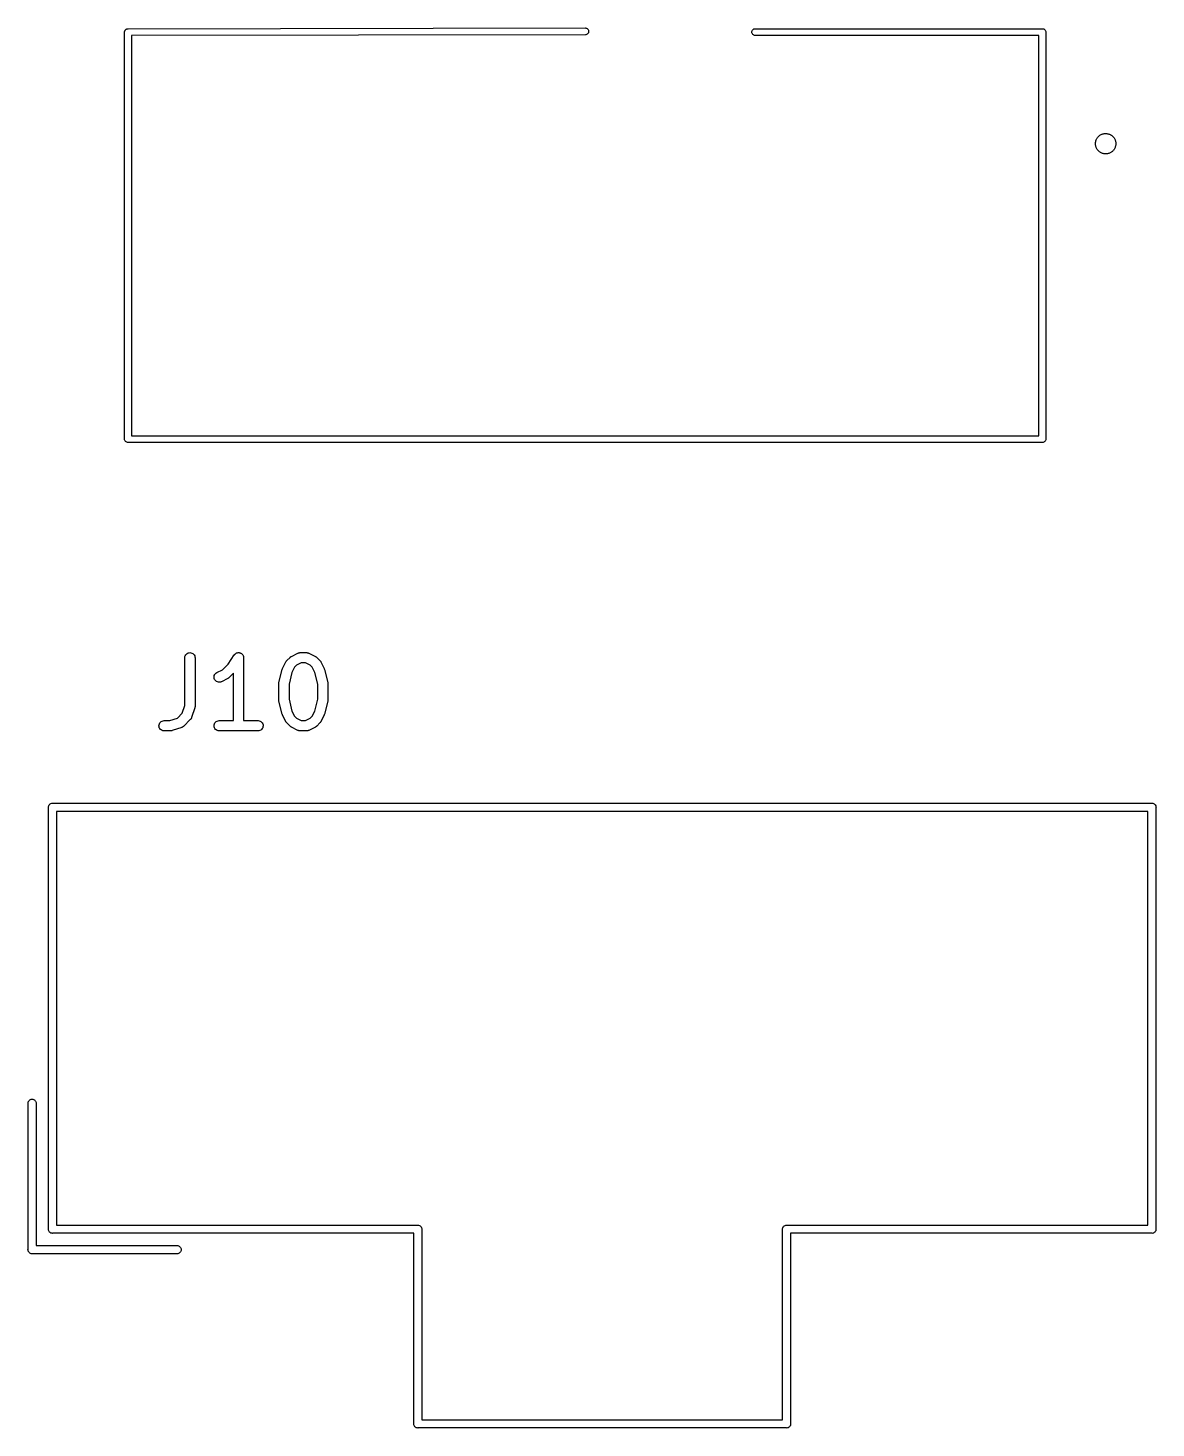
# Model space of a CAD drawing. Extents: x 52.4 to 149.4, y -66.8 to -27.6.
# Drawn here: x 74.81 to 91.39, y -66.77 to -46.2 of the extents above; entities that cross this region are included whole.
import ezdxf

# ---------------------------------------------------------------- set-up
doc = ezdxf.new("R2010")
doc.units = 0
doc.layers.add('BLACK', color=7, linetype='CONTINUOUS')

msp = doc.modelspace()

# ---------------------------------------------------------------- linework, layer by layer
at = {"layer": 'BLACK', "linetype": 'CONTINUOUS'}
for p, q in [((76.2298, -46.2601), (76.23, -46.2576)), ((76.23, -46.2625), (76.2298, -46.2601)), ((76.23, -46.2576), (76.2303, -46.2547)), ((76.23, -46.2576), (76.23, -46.2576)), ((76.23, -52.2375), (76.23, -46.2625)), ((76.2303, -46.2547), (76.2307, -46.2503)), ((76.2307, -46.2502), (76.2322, -46.2452)), ((76.2307, -46.2503), (76.2307, -46.2502)), ((76.2307, -46.2502), (76.2307, -46.2502)), ((76.2322, -46.2452), (76.2336, -46.2408)), ((76.2336, -46.2408), (76.236, -46.2362)), ((76.2336, -46.2408), (76.2336, -46.2408)), ((76.2336, -46.2408), (76.2336, -46.2408)), ((76.236, -46.2362), (76.2382, -46.2322)), ((76.2382, -46.2321), (76.2415, -46.2281)), ((76.2382, -46.2322), (76.2382, -46.2321)), ((76.2382, -46.2321), (76.2382, -46.2321)), ((76.2415, -46.2281), (76.2444, -46.2245)), ((76.2444, -46.2245), (76.2444, -46.2245)), ((76.2444, -46.2245), (76.2445, -46.2245)), ((76.2445, -46.2245), (76.2485, -46.2212)), ((76.2485, -46.2212), (76.252, -46.2183)), ((76.252, -46.2183), (76.2521, -46.2183)), ((76.2521, -46.2182), (76.2566, -46.2158)), ((76.2521, -46.2183), (76.2521, -46.2182)), ((76.2566, -46.2158), (76.2607, -46.2136)), ((76.2607, -46.2136), (76.2607, -46.2136)), ((76.2607, -46.2136), (76.2608, -46.2136)), ((76.2608, -46.2136), (76.2657, -46.2121)), ((76.2657, -46.2121), (76.2701, -46.2107)), ((76.2701, -46.2107), (76.2702, -46.2107)), ((76.2702, -46.2107), (76.2753, -46.2102)), ((76.2702, -46.2107), (76.2702, -46.2107)), ((76.2753, -46.2102), (76.2775, -46.21)), ((76.2775, -46.21), (76.28, -46.2098)), ((76.2775, -46.21), (76.2775, -46.21)), ((76.28, -46.2098), (76.2824, -46.21)), ((76.2824, -46.21), (83.0024, -46.2)), ((83.0024, -46.2), (83.0097, -46.2007)), ((83.0097, -46.2007), (83.0192, -46.2036)), ((83.0192, -46.2036), (83.0278, -46.2082)), ((83.0278, -46.2082), (83.0355, -46.2144)), ((83.0355, -46.2144), (83.0417, -46.222)), ((83.0418, -46.2778), (83.0356, -46.2855)), ((83.0417, -46.222), (83.0464, -46.2307)), ((83.0464, -46.2692), (83.0418, -46.2778)), ((83.0464, -46.2307), (83.0493, -46.2401)), ((83.0493, -46.2597), (83.0464, -46.2692)), ((83.0493, -46.2401), (83.0502, -46.2499)), ((83.0502, -46.2499), (83.0493, -46.2597)), ((85.4498, -46.26), (85.4507, -46.2502)), ((85.4507, -46.2698), (85.4498, -46.26)), ((85.4507, -46.2502), (85.4536, -46.2408)), ((85.4536, -46.2792), (85.4507, -46.2698)), ((85.4536, -46.2408), (85.4582, -46.2321)), ((85.4582, -46.2879), (85.4536, -46.2792)), ((85.4582, -46.2321), (85.4645, -46.2245)), ((85.4645, -46.2245), (85.4721, -46.2182)), ((85.4721, -46.2182), (85.4808, -46.2136)), ((85.4808, -46.2136), (85.4902, -46.2107)), ((85.4902, -46.2107), (85.4976, -46.21)), ((85.4976, -46.21), (89.7176, -46.21)), ((89.7176, -46.21), (89.72, -46.2098)), ((89.72, -46.2098), (89.7224, -46.21)), ((89.7224, -46.21), (89.7298, -46.2107)), ((89.7298, -46.2107), (89.7392, -46.2136)), ((89.7392, -46.2136), (89.7479, -46.2182)), ((89.7479, -46.2182), (89.7555, -46.2245)), ((89.7555, -46.2245), (89.7618, -46.2321)), ((89.7618, -46.2321), (89.7664, -46.2408)), ((89.7664, -46.2408), (89.7693, -46.2502)), ((89.7693, -46.2502), (89.7702, -46.26)), ((89.7702, -46.26), (89.77, -46.2624)), ((89.77, -46.2624), (89.77, -52.2376)), ((83.0025, -46.3), (76.33, -46.3099)), ((76.33, -46.3099), (76.33, -52.19)), ((83.0099, -46.2993), (83.0025, -46.3)), ((83.0193, -46.2964), (83.0099, -46.2993)), ((83.028, -46.2917), (83.0193, -46.2964)), ((83.0356, -46.2855), (83.028, -46.2917)), ((85.4645, -46.2955), (85.4582, -46.2879)), ((85.4721, -46.3018), (85.4645, -46.2955)), ((85.4808, -46.3064), (85.4721, -46.3018)), ((85.4902, -46.3093), (85.4808, -46.3064)), ((85.4976, -46.31), (85.4902, -46.3093)), ((89.67, -46.31), (85.4976, -46.31)), ((89.67, -52.19), (89.67, -46.31)), ((90.4995, -47.9), (90.5005, -47.8903)), ((90.5005, -47.9097), (90.4995, -47.9)), ((90.5005, -47.8902), (90.5014, -47.8805)), ((90.5005, -47.8903), (90.5005, -47.8902)), ((90.5005, -47.9098), (90.5005, -47.9097)), ((90.5005, -47.9105), (90.5005, -47.9098)), ((90.5005, -47.9098), (90.5005, -47.9098)), ((90.5005, -47.9098), (90.5005, -47.9098)), ((90.5006, -47.9118), (90.5005, -47.9105)), ((90.5011, -47.9159), (90.5006, -47.9118)), ((90.5014, -47.9196), (90.5011, -47.9159)), ((90.5014, -47.8805), (90.5016, -47.8791)), ((90.5014, -47.8805), (90.5014, -47.8805)), ((90.5014, -47.8805), (90.5014, -47.8805)), ((90.5015, -47.9199), (90.5014, -47.9196)), ((90.5017, -47.9215), (90.5015, -47.9199)), ((90.5016, -47.8791), (90.5035, -47.8703)), ((90.5036, -47.9304), (90.5017, -47.9215)), ((90.5035, -47.8703), (90.5052, -47.8614)), ((90.5052, -47.8614), (90.508, -47.8521)), ((90.508, -47.852), (90.5085, -47.8507)), ((90.508, -47.8521), (90.508, -47.852)), ((90.508, -47.852), (90.508, -47.852)), ((90.5085, -47.8507), (90.512, -47.8424)), ((90.512, -47.8424), (90.5155, -47.834)), ((90.5155, -47.834), (90.5201, -47.8254)), ((90.5201, -47.8254), (90.5207, -47.8242)), ((90.5207, -47.8242), (90.5258, -47.8167)), ((90.5258, -47.8167), (90.5309, -47.8091)), ((90.5309, -47.8091), (90.537, -47.8016)), ((90.537, -47.8016), (90.5379, -47.8005)), ((90.537, -47.8016), (90.537, -47.8016)), ((90.537, -47.8016), (90.537, -47.8016)), ((90.5379, -47.8005), (90.5444, -47.7942)), ((90.5444, -47.7942), (90.5508, -47.7877)), ((90.5508, -47.7877), (90.5583, -47.7815)), ((90.5583, -47.7815), (90.5594, -47.7806)), ((90.5583, -47.7815), (90.5583, -47.7815)), ((90.5583, -47.7815), (90.5583, -47.7815)), ((90.5594, -47.7806), (90.567, -47.7757)), ((90.567, -47.7757), (90.5745, -47.7706)), ((90.5745, -47.7706), (90.5831, -47.7659)), ((90.5831, -47.7659), (90.5843, -47.7653)), ((90.5831, -47.7659), (90.5831, -47.7659)), ((90.5831, -47.7659), (90.5831, -47.7659)), ((90.5843, -47.7653), (90.5927, -47.7619)), ((90.5927, -47.7619), (90.6011, -47.7584)), ((90.6011, -47.7584), (90.6104, -47.7555)), ((90.6104, -47.7555), (90.6117, -47.7551)), ((90.6117, -47.7551), (90.6206, -47.7534)), ((90.6206, -47.7534), (90.6295, -47.7516)), ((90.6295, -47.7516), (90.6392, -47.7505)), ((90.6392, -47.7505), (90.6406, -47.7504)), ((90.6392, -47.7505), (90.6392, -47.7505)), ((90.6392, -47.7505), (90.6392, -47.7505)), ((90.6392, -47.7505), (90.6392, -47.7505)), ((90.6406, -47.7504), (90.6496, -47.7505)), ((90.6496, -47.7505), (90.6587, -47.7504)), ((90.6587, -47.7504), (90.6684, -47.7513)), ((90.6684, -47.7513), (90.6684, -47.7513)), ((90.6684, -47.7513), (90.6684, -47.7513)), ((90.6684, -47.7513), (90.6684, -47.7513)), ((90.6684, -47.7513), (90.6698, -47.7514)), ((90.6698, -47.7514), (90.6786, -47.7532)), ((90.6786, -47.7532), (90.6876, -47.755)), ((90.6876, -47.755), (90.697, -47.7577)), ((90.697, -47.7577), (90.697, -47.7577)), ((90.697, -47.7577), (90.6983, -47.7581)), ((90.6983, -47.7581), (90.7066, -47.7616)), ((90.7066, -47.7616), (90.7151, -47.765)), ((90.7151, -47.765), (90.7237, -47.7695)), ((90.7237, -47.7695), (90.7237, -47.7695)), ((90.7237, -47.7695), (90.7237, -47.7695)), ((90.7237, -47.7695), (90.7249, -47.7702)), ((90.7249, -47.7702), (90.7324, -47.7752)), ((90.7324, -47.7752), (90.74, -47.7802)), ((90.74, -47.7802), (90.7476, -47.7863)), ((90.7476, -47.7863), (90.7487, -47.7872)), ((90.7487, -47.7872), (90.7551, -47.7937)), ((90.7551, -47.7937), (90.7616, -47.8)), ((90.7616, -47.8), (90.7679, -47.8075)), ((90.7679, -47.8075), (90.7679, -47.8075)), ((90.7679, -47.8075), (90.7679, -47.8075)), ((90.7679, -47.8075), (90.7688, -47.8085)), ((90.7688, -47.8085), (90.7738, -47.8161)), ((90.7738, -47.8161), (90.7789, -47.8236)), ((90.7789, -47.8236), (90.7836, -47.8321)), ((90.7836, -47.8321), (90.7843, -47.8334)), ((90.7843, -47.8334), (90.7877, -47.8417)), ((90.7877, -47.8417), (90.7913, -47.8501)), ((90.7913, -47.8501), (90.7942, -47.8594)), ((90.7942, -47.8594), (90.7946, -47.8607)), ((90.7946, -47.8607), (90.7964, -47.8695)), ((90.7964, -47.8695), (90.7983, -47.8785)), ((90.7984, -47.9209), (90.7965, -47.9297)), ((90.7983, -47.8785), (90.7985, -47.8801)), ((90.7986, -47.9195), (90.7984, -47.9209)), ((90.7985, -47.8801), (90.7986, -47.8804)), ((90.7986, -47.8804), (90.7989, -47.8841)), ((90.7995, -47.9098), (90.7986, -47.9195)), ((90.7986, -47.9195), (90.7986, -47.9195)), ((90.7986, -47.9195), (90.7986, -47.9195)), ((90.7989, -47.8841), (90.7994, -47.8882)), ((90.7994, -47.8882), (90.7995, -47.8895)), ((90.7995, -47.8895), (90.7995, -47.8902)), ((90.7995, -47.8902), (90.7995, -47.8902)), ((90.7995, -47.8902), (90.7995, -47.8902)), ((90.7995, -47.8902), (90.7995, -47.8903)), ((90.7995, -47.8903), (90.8005, -47.9)), ((90.8005, -47.9), (90.7995, -47.9097)), ((90.7995, -47.9097), (90.7995, -47.9098)), ((90.5054, -47.9393), (90.5036, -47.9304)), ((90.5058, -47.9406), (90.5054, -47.9393)), ((90.5087, -47.9499), (90.5058, -47.9406)), ((90.5058, -47.9406), (90.5058, -47.9406)), ((90.5058, -47.9406), (90.5058, -47.9406)), ((90.5123, -47.9582), (90.5087, -47.9499)), ((90.5157, -47.9666), (90.5123, -47.9582)), ((90.5164, -47.9679), (90.5157, -47.9666)), ((90.5211, -47.9764), (90.5164, -47.9679)), ((90.5164, -47.9679), (90.5164, -47.9679)), ((90.5164, -47.9679), (90.5164, -47.9679)), ((90.5262, -47.9839), (90.5211, -47.9764)), ((90.5312, -47.9915), (90.5262, -47.9839)), ((90.5321, -47.9925), (90.5312, -47.9915)), ((90.5384, -48), (90.5321, -47.9925)), ((90.5321, -47.9925), (90.5321, -47.9925)), ((90.5321, -47.9925), (90.5321, -47.9925)), ((90.5449, -48.0063), (90.5384, -48)), ((90.5513, -48.0128), (90.5449, -48.0063)), ((90.5524, -48.0137), (90.5513, -48.0128)), ((90.56, -48.0198), (90.5524, -48.0137)), ((90.5676, -48.0248), (90.56, -48.0198)), ((90.5751, -48.0298), (90.5676, -48.0248)), ((90.5763, -48.0305), (90.5751, -48.0298)), ((90.5849, -48.035), (90.5763, -48.0305)), ((90.5763, -48.0305), (90.5763, -48.0305)), ((90.5763, -48.0305), (90.5763, -48.0305)), ((90.5933, -48.0384), (90.5849, -48.035)), ((90.6017, -48.0419), (90.5933, -48.0384)), ((90.603, -48.0423), (90.6017, -48.0419)), ((90.6124, -48.045), (90.603, -48.0423)), ((90.603, -48.0423), (90.603, -48.0423)), ((90.603, -48.0423), (90.603, -48.0423)), ((90.6214, -48.0468), (90.6124, -48.045)), ((90.6302, -48.0486), (90.6214, -48.0468)), ((90.6316, -48.0487), (90.6302, -48.0486)), ((90.6413, -48.0496), (90.6316, -48.0487)), ((90.6316, -48.0487), (90.6316, -48.0487)), ((90.6316, -48.0487), (90.6316, -48.0487)), ((90.6316, -48.0487), (90.6316, -48.0487)), ((90.6504, -48.0495), (90.6413, -48.0496)), ((90.6594, -48.0496), (90.6504, -48.0495)), ((90.6608, -48.0495), (90.6594, -48.0496)), ((90.6705, -48.0484), (90.6608, -48.0495)), ((90.6608, -48.0495), (90.6608, -48.0495)), ((90.6608, -48.0495), (90.6608, -48.0495)), ((90.6608, -48.0495), (90.6608, -48.0495)), ((90.6794, -48.0466), (90.6705, -48.0484)), ((90.6883, -48.0449), (90.6794, -48.0466)), ((90.6896, -48.0445), (90.6883, -48.0449)), ((90.699, -48.0416), (90.6896, -48.0445)), ((90.6896, -48.0445), (90.6896, -48.0445)), ((90.6896, -48.0445), (90.6896, -48.0445)), ((90.7073, -48.0381), (90.699, -48.0416)), ((90.7157, -48.0347), (90.7073, -48.0381)), ((90.7169, -48.0341), (90.7157, -48.0347)), ((90.717, -48.0341), (90.7169, -48.0341)), ((90.7169, -48.0341), (90.7169, -48.0341)), ((90.7255, -48.0294), (90.717, -48.0341)), ((90.733, -48.0243), (90.7255, -48.0294)), ((90.7406, -48.0194), (90.733, -48.0243)), ((90.7417, -48.0185), (90.7406, -48.0194)), ((90.7492, -48.0123), (90.7417, -48.0185)), ((90.7556, -48.0058), (90.7492, -48.0123)), ((90.7621, -47.9995), (90.7556, -48.0058)), ((90.763, -47.9984), (90.7621, -47.9995)), ((90.7691, -47.9909), (90.763, -47.9984)), ((90.7742, -47.9833), (90.7691, -47.9909)), ((90.7793, -47.9758), (90.7742, -47.9833)), ((90.7799, -47.9746), (90.7793, -47.9758)), ((90.7845, -47.966), (90.7799, -47.9746)), ((90.7799, -47.9746), (90.7799, -47.9746)), ((90.7799, -47.9746), (90.7799, -47.9746)), ((90.788, -47.9576), (90.7845, -47.966)), ((90.7915, -47.9493), (90.788, -47.9576)), ((90.792, -47.948), (90.7915, -47.9493)), ((90.7948, -47.9386), (90.792, -47.948)), ((90.7965, -47.9297), (90.7948, -47.9386)), ((76.2298, -52.24), (76.23, -52.2375)), ((76.2307, -52.2498), (76.2298, -52.24)), ((76.33, -52.19), (89.67, -52.19)), ((89.7702, -52.24), (89.7693, -52.2498)), ((89.77, -52.2376), (89.7702, -52.24)), ((76.2336, -52.2592), (76.2307, -52.2498)), ((76.2382, -52.2679), (76.2336, -52.2592)), ((76.2445, -52.2755), (76.2382, -52.2679)), ((76.2521, -52.2818), (76.2445, -52.2755)), ((76.2608, -52.2864), (76.2521, -52.2818)), ((76.2702, -52.2893), (76.2608, -52.2864)), ((76.2776, -52.29), (76.2702, -52.2893)), ((76.28, -52.2902), (76.2776, -52.29)), ((76.2824, -52.29), (76.28, -52.2902)), ((89.7176, -52.29), (76.2824, -52.29)), ((89.72, -52.2902), (89.7176, -52.29)), ((89.7224, -52.29), (89.72, -52.2902)), ((89.7298, -52.2893), (89.7224, -52.29)), ((89.7392, -52.2864), (89.7298, -52.2893)), ((89.7479, -52.2818), (89.7392, -52.2864)), ((89.7555, -52.2755), (89.7479, -52.2818)), ((89.7618, -52.2679), (89.7555, -52.2755)), ((89.7664, -52.2592), (89.7618, -52.2679)), ((89.7693, -52.2498), (89.7664, -52.2592)), ((77.1155, -55.4513), (77.1171, -55.4368)), ((77.1155, -55.4524), (77.1155, -55.4513)), ((77.1155, -56.1545), (77.1155, -55.4524)), ((77.1171, -55.4368), (77.1215, -55.4228)), ((77.1215, -55.4228), (77.1286, -55.41)), ((77.1286, -55.41), (77.138, -55.3988)), ((77.138, -55.3988), (77.1494, -55.3896)), ((77.1494, -55.3896), (77.1624, -55.3828)), ((77.1624, -55.3828), (77.1764, -55.3787)), ((77.1764, -55.3787), (77.191, -55.3774)), ((77.191, -55.3774), (77.2056, -55.3789)), ((77.2056, -55.3789), (77.2195, -55.3832)), ((77.2195, -55.3832), (77.2324, -55.3902)), ((77.2324, -55.3902), (77.2437, -55.3995)), ((77.2437, -55.3995), (77.2529, -55.4109)), ((77.2529, -55.4109), (77.2598, -55.4238)), ((77.2598, -55.4238), (77.264, -55.4378)), ((77.264, -55.4378), (77.2655, -55.4524)), ((77.2655, -55.4524), (77.2655, -56.1667)), ((77.7512, -55.5475), (77.8424, -55.4108)), ((77.8424, -55.4108), (77.8429, -55.41)), ((77.8429, -55.4099), (77.8477, -55.4043)), ((77.8429, -55.41), (77.8429, -55.4099)), ((77.8429, -55.41), (77.8429, -55.41)), ((77.8429, -55.41), (77.8429, -55.41)), ((77.8477, -55.4043), (77.8523, -55.3988)), ((77.8523, -55.3988), (77.8524, -55.3987)), ((77.8523, -55.3988), (77.8523, -55.3988)), ((77.8524, -55.3987), (77.8583, -55.394)), ((77.8583, -55.394), (77.8637, -55.3896)), ((77.8637, -55.3896), (77.8637, -55.3896)), ((77.8637, -55.3896), (77.8638, -55.3896)), ((77.8638, -55.3896), (77.8706, -55.386)), ((77.8706, -55.386), (77.8767, -55.3828)), ((77.8767, -55.3828), (77.8767, -55.3828)), ((77.8767, -55.3828), (77.8768, -55.3828)), ((77.8768, -55.3828), (77.884, -55.3807)), ((77.884, -55.3807), (77.8907, -55.3787)), ((77.8907, -55.3787), (77.8908, -55.3787)), ((77.8908, -55.3787), (77.898, -55.378)), ((77.8908, -55.3787), (77.8908, -55.3787)), ((77.898, -55.378), (77.9053, -55.3774)), ((77.9053, -55.3774), (77.9054, -55.3774)), ((77.9053, -55.3774), (77.9053, -55.3774)), ((77.9054, -55.3774), (77.9129, -55.3782)), ((77.9129, -55.3782), (77.9198, -55.3789)), ((77.9198, -55.3789), (77.9199, -55.3789)), ((77.9199, -55.3789), (77.92, -55.3789)), ((77.92, -55.3789), (77.9273, -55.3812)), ((77.9273, -55.3812), (77.9338, -55.3832)), ((77.9338, -55.3832), (77.9339, -55.3833)), ((77.9339, -55.3833), (77.9339, -55.3833)), ((77.9339, -55.3833), (77.9405, -55.3868)), ((77.9405, -55.3868), (77.9467, -55.3902)), ((77.9467, -55.3902), (77.9467, -55.3902)), ((77.9467, -55.3902), (77.9468, -55.3903)), ((77.9468, -55.3903), (77.9524, -55.3949)), ((77.9524, -55.3949), (77.958, -55.3995)), ((77.958, -55.3995), (77.958, -55.3996)), ((77.958, -55.3996), (77.9581, -55.3996)), ((77.9581, -55.3996), (77.9629, -55.4056)), ((77.9629, -55.4056), (77.9672, -55.4109)), ((77.9672, -55.4109), (77.9673, -55.4109)), ((77.9673, -55.4109), (77.9673, -55.411)), ((77.9673, -55.411), (77.9708, -55.4177)), ((77.9708, -55.4177), (77.9741, -55.4238)), ((77.9741, -55.4238), (77.9741, -55.4239)), ((77.9741, -55.4239), (77.9741, -55.4239)), ((77.9741, -55.4239), (77.9763, -55.431)), ((77.9763, -55.431), (77.9783, -55.4378)), ((77.9783, -55.4378), (77.9783, -55.4379)), ((77.9783, -55.4379), (77.9784, -55.4379)), ((77.9784, -55.4379), (77.979, -55.4449)), ((77.979, -55.4449), (77.9798, -55.4524)), ((77.9798, -55.4524), (77.9798, -56.3774)), ((78.552, -55.6093), (78.5996, -55.5141)), ((78.5996, -55.5141), (78.6001, -55.5131)), ((78.6001, -55.5131), (78.6024, -55.5096)), ((78.6024, -55.5096), (78.6043, -55.5059)), ((78.6043, -55.5059), (78.6063, -55.5035)), ((78.6063, -55.5035), (78.608, -55.5009)), ((78.608, -55.5009), (78.611, -55.4978)), ((78.611, -55.4978), (78.6136, -55.4946)), ((78.6136, -55.4946), (78.6613, -55.447)), ((78.6613, -55.447), (78.662, -55.4462)), ((78.662, -55.4462), (78.6653, -55.4436)), ((78.6653, -55.4436), (78.6684, -55.4407)), ((78.6684, -55.4407), (78.671, -55.439)), ((78.671, -55.439), (78.6734, -55.4371)), ((78.6734, -55.4371), (78.6772, -55.4352)), ((78.6772, -55.4352), (78.6807, -55.4329)), ((78.6807, -55.4329), (78.776, -55.3853)), ((78.8272, -55.5274), (78.7587, -55.5616)), ((78.776, -55.3853), (78.7769, -55.3848)), ((78.7769, -55.3848), (78.779, -55.3841)), ((78.779, -55.3841), (78.7809, -55.383)), ((78.7809, -55.383), (78.7859, -55.3816)), ((78.7859, -55.3816), (78.7907, -55.3798)), ((78.7907, -55.3798), (78.7928, -55.3794)), ((78.7928, -55.3794), (78.795, -55.3788)), ((78.795, -55.3788), (78.8001, -55.3783)), ((78.8001, -55.3783), (78.8051, -55.3775)), ((78.8051, -55.3775), (78.8073, -55.3776)), ((78.8073, -55.3776), (78.8095, -55.3774)), ((78.8095, -55.3774), (78.9048, -55.3774)), ((78.8871, -55.5274), (78.8272, -55.5274)), ((78.9556, -55.5616), (78.8871, -55.5274)), ((78.9048, -55.3774), (78.9058, -55.3774)), ((78.9058, -55.3774), (78.908, -55.3776)), ((78.908, -55.3776), (78.9102, -55.3776)), ((78.9102, -55.3776), (78.9153, -55.3784)), ((78.9153, -55.3784), (78.9204, -55.379)), ((78.9204, -55.379), (78.9225, -55.3797)), ((78.9225, -55.3797), (78.9246, -55.3801)), ((78.9246, -55.3801), (78.9294, -55.3819)), ((78.9294, -55.3819), (78.9343, -55.3834)), ((78.9343, -55.3834), (78.9362, -55.3845)), ((78.9362, -55.3845), (78.9383, -55.3853)), ((78.9383, -55.3853), (79.0335, -55.4329)), ((79.0335, -55.4329), (79.0345, -55.4334)), ((79.0345, -55.4334), (79.038, -55.4357)), ((79.038, -55.4357), (79.0417, -55.4377)), ((79.0417, -55.4377), (79.0441, -55.4397)), ((79.0441, -55.4397), (79.0468, -55.4414)), ((79.0468, -55.4414), (79.0498, -55.4443)), ((79.0498, -55.4443), (79.053, -55.447)), ((79.053, -55.447), (79.1007, -55.4946)), ((79.1007, -55.4946), (79.1014, -55.4953)), ((79.1014, -55.4953), (79.104, -55.4986)), ((79.104, -55.4986), (79.1069, -55.5017)), ((79.1069, -55.5017), (79.1086, -55.5043)), ((79.1086, -55.5043), (79.1105, -55.5068)), ((79.1105, -55.5068), (79.1125, -55.5105)), ((79.1125, -55.5105), (79.1147, -55.5141)), ((79.1147, -55.5141), (79.1623, -55.6093)), ((77.5442, -55.743), (77.5447, -55.7284)), ((77.5466, -55.7575), (77.5442, -55.743)), ((77.5447, -55.7284), (77.548, -55.7141)), ((77.548, -55.7141), (77.554, -55.7008)), ((77.554, -55.7008), (77.5625, -55.6889)), ((77.5625, -55.6889), (77.5731, -55.6788)), ((77.5731, -55.6788), (77.5855, -55.671)), ((77.5855, -55.671), (77.6699, -55.6288)), ((77.6699, -55.6288), (77.7512, -55.5475)), ((77.7666, -55.7442), (77.7633, -55.7469)), ((77.7673, -55.7435), (77.7666, -55.7442)), ((77.8298, -55.6811), (77.7673, -55.7435)), ((77.8298, -56.3774), (77.8298, -55.6811)), ((78.4987, -55.8151), (78.5463, -55.6247)), ((78.5463, -55.6247), (78.5465, -55.6237)), ((78.5465, -55.6237), (78.5467, -55.6233)), ((78.5467, -55.623), (78.5492, -55.6165)), ((78.5467, -55.6233), (78.5467, -55.623)), ((78.5492, -55.6165), (78.5517, -55.6099)), ((78.5517, -55.6099), (78.5518, -55.6096)), ((78.5518, -55.6096), (78.552, -55.6093)), ((78.6898, -55.669), (78.6464, -55.8426)), ((78.7283, -55.592), (78.6898, -55.669)), ((78.7587, -55.5616), (78.7283, -55.592)), ((78.986, -55.592), (78.9556, -55.5616)), ((79.0245, -55.669), (78.986, -55.592)), ((79.0679, -55.8426), (79.0245, -55.669)), ((79.1623, -55.6093), (79.1628, -55.6103)), ((79.1628, -55.6103), (79.1629, -55.6106)), ((79.1629, -55.6106), (79.1631, -55.6109)), ((79.1631, -55.6109), (79.1654, -55.6175)), ((79.1654, -55.6175), (79.1678, -55.624)), ((79.1678, -55.624), (79.1679, -55.6243)), ((79.1679, -55.6243), (79.168, -55.6247)), ((79.168, -55.6247), (79.2156, -55.8151)), ((77.5517, -55.7712), (77.5466, -55.7575)), ((77.5594, -55.7836), (77.5517, -55.7712)), ((77.5694, -55.7943), (77.5594, -55.7836)), ((77.5813, -55.8029), (77.5694, -55.7943)), ((77.5946, -55.809), (77.5813, -55.8029)), ((77.6088, -55.8124), (77.5946, -55.809)), ((77.6234, -55.813), (77.6088, -55.8124)), ((77.6379, -55.8107), (77.6234, -55.813)), ((77.6516, -55.8056), (77.6379, -55.8107)), ((77.6526, -55.8052), (77.6516, -55.8056)), ((77.7478, -55.7576), (77.6526, -55.8052)), ((77.7514, -55.7553), (77.7478, -55.7576)), ((77.7551, -55.7534), (77.7514, -55.7553)), ((77.7576, -55.7514), (77.7551, -55.7534)), ((77.7602, -55.7498), (77.7576, -55.7514)), ((77.7633, -55.7469), (77.7602, -55.7498)), ((78.4964, -55.8323), (78.4966, -55.831)), ((78.4964, -55.8333), (78.4964, -55.8323)), ((78.4964, -56.0714), (78.4964, -55.8333)), ((78.4965, -55.8296), (78.4974, -55.8237)), ((78.4966, -55.831), (78.4965, -55.8296)), ((78.4974, -55.8237), (78.4981, -55.8177)), ((78.4981, -55.8177), (78.4985, -55.8165)), ((78.4985, -55.8165), (78.4987, -55.8151)), ((78.6464, -55.8426), (78.6464, -56.0622)), ((79.0679, -56.0622), (79.0679, -55.8426)), ((79.2156, -55.8151), (79.2159, -55.8162)), ((79.2159, -55.8162), (79.216, -55.8175)), ((79.216, -55.8175), (79.2164, -55.8188)), ((79.2164, -55.8188), (79.217, -55.8247)), ((79.217, -55.8247), (79.2178, -55.8307)), ((79.2178, -55.8307), (79.2177, -55.832)), ((79.2177, -55.832), (79.2179, -55.8333)), ((79.2179, -55.8333), (79.2179, -56.0714)), ((77.0773, -56.269), (77.1155, -56.1545)), ((78.4966, -56.0728), (78.4964, -56.0714)), ((78.4965, -56.0741), (78.4966, -56.0728)), ((78.4973, -56.08), (78.4965, -56.0741)), ((78.4979, -56.086), (78.4973, -56.08)), ((78.4982, -56.0873), (78.4979, -56.086)), ((78.4984, -56.0886), (78.4982, -56.0873)), ((78.4987, -56.0896), (78.4984, -56.0886)), ((78.5463, -56.2801), (78.4987, -56.0896)), ((78.6464, -56.0622), (78.6898, -56.2357)), ((79.0245, -56.2357), (79.0679, -56.0622)), ((79.2156, -56.0896), (79.168, -56.2801)), ((79.2158, -56.0883), (79.2156, -56.0896)), ((79.2162, -56.087), (79.2158, -56.0883)), ((79.2169, -56.0811), (79.2162, -56.087)), ((79.2178, -56.0751), (79.2169, -56.0811)), ((79.2178, -56.0725), (79.2177, -56.0738)), ((79.2177, -56.0738), (79.2178, -56.0751)), ((79.2179, -56.0714), (79.2178, -56.0725)), ((76.8926, -56.3774), (77.0071, -56.3392)), ((77.0071, -56.3392), (77.0773, -56.269)), ((77.1959, -56.3626), (77.1007, -56.4578)), ((77.1973, -56.3609), (77.1959, -56.3626)), ((77.1989, -56.3594), (77.1973, -56.3609)), ((77.2019, -56.3552), (77.1989, -56.3594)), ((77.2052, -56.3512), (77.2019, -56.3552)), ((77.2062, -56.3493), (77.2052, -56.3512)), ((77.2075, -56.3475), (77.2062, -56.3493)), ((77.2097, -56.3429), (77.2075, -56.3475)), ((77.2121, -56.3383), (77.2097, -56.3429)), ((77.2127, -56.3362), (77.2121, -56.3383)), ((77.2137, -56.3342), (77.2127, -56.3362)), ((77.214, -56.3332), (77.2137, -56.3342)), ((77.2616, -56.1904), (77.214, -56.3332)), ((77.2626, -56.1863), (77.2616, -56.1904)), ((77.2638, -56.1823), (77.2626, -56.1863)), ((77.2642, -56.1792), (77.2638, -56.1823)), ((77.2649, -56.1761), (77.2642, -56.1792)), ((77.265, -56.1719), (77.2649, -56.1761)), ((77.2655, -56.1677), (77.265, -56.1719)), ((77.2655, -56.1667), (77.2655, -56.1677)), ((78.5464, -56.2804), (78.5463, -56.2801)), ((78.5465, -56.2808), (78.5464, -56.2804)), ((78.5488, -56.2873), (78.5465, -56.2808)), ((78.5512, -56.2939), (78.5488, -56.2873)), ((78.5514, -56.2942), (78.5512, -56.2939)), ((78.5515, -56.2945), (78.5514, -56.2942)), ((78.552, -56.2954), (78.5515, -56.2945)), ((78.5996, -56.3907), (78.552, -56.2954)), ((78.6898, -56.2357), (78.7283, -56.3127)), ((78.7283, -56.3127), (78.7587, -56.3431)), ((78.7587, -56.3431), (78.8272, -56.3774)), ((78.8871, -56.3774), (78.9556, -56.3431)), ((78.9556, -56.3431), (78.986, -56.3127)), ((78.986, -56.3127), (79.0245, -56.2357)), ((79.1623, -56.2954), (79.1147, -56.3907)), ((79.1624, -56.2951), (79.1623, -56.2954)), ((79.1626, -56.2948), (79.1624, -56.2951)), ((79.1651, -56.2883), (79.1626, -56.2948)), ((79.1676, -56.2818), (79.1651, -56.2883)), ((79.1677, -56.2811), (79.1676, -56.2814)), ((79.1676, -56.2814), (79.1676, -56.2818)), ((79.168, -56.2801), (79.1677, -56.2811)), ((76.7345, -56.4519), (76.7361, -56.4373)), ((76.7359, -56.4664), (76.7345, -56.4519)), ((76.74, -56.4805), (76.7359, -56.4664)), ((76.7361, -56.4373), (76.7404, -56.4233)), ((76.7468, -56.4934), (76.74, -56.4805)), ((76.7404, -56.4233), (76.7473, -56.4104)), ((76.7559, -56.5049), (76.7468, -56.4934)), ((76.7473, -56.4104), (76.7567, -56.3992)), ((76.7672, -56.5143), (76.7559, -56.5049)), ((76.7567, -56.3992), (76.768, -56.3899)), ((76.78, -56.5213), (76.7672, -56.5143)), ((76.768, -56.3899), (76.7809, -56.383)), ((76.7939, -56.5257), (76.78, -56.5213)), ((76.7809, -56.383), (76.795, -56.3788)), ((76.8085, -56.5274), (76.7939, -56.5257)), ((76.795, -56.3788), (76.8095, -56.3774)), ((76.8095, -56.5274), (76.8085, -56.5274)), ((76.8095, -56.3774), (76.8926, -56.3774)), ((76.9048, -56.5274), (76.8095, -56.5274)), ((76.909, -56.527), (76.9048, -56.5274)), ((76.9132, -56.5269), (76.909, -56.527)), ((76.9162, -56.5263), (76.9132, -56.5269)), ((76.9193, -56.526), (76.9162, -56.5263)), ((76.9234, -56.5247), (76.9193, -56.526)), ((76.9275, -56.5239), (76.9234, -56.5247)), ((76.9285, -56.5235), (76.9275, -56.5239)), ((77.0713, -56.4759), (76.9285, -56.5235)), ((77.0733, -56.475), (77.0713, -56.4759)), ((77.0755, -56.4744), (77.0733, -56.475)), ((77.08, -56.472), (77.0755, -56.4744)), ((77.0847, -56.47), (77.08, -56.472)), ((77.0865, -56.4687), (77.0847, -56.47)), ((77.0885, -56.4677), (77.0865, -56.4687)), ((77.0925, -56.4645), (77.0885, -56.4677)), ((77.0967, -56.4615), (77.0925, -56.4645)), ((77.0982, -56.4599), (77.0967, -56.4615)), ((77.0999, -56.4585), (77.0982, -56.4599)), ((77.1007, -56.4578), (77.0999, -56.4585)), ((77.544, -56.4519), (77.5456, -56.4373)), ((77.5454, -56.4664), (77.544, -56.4519)), ((77.5495, -56.4805), (77.5454, -56.4664)), ((77.5456, -56.4373), (77.5499, -56.4233)), ((77.5563, -56.4934), (77.5495, -56.4805)), ((77.5499, -56.4233), (77.5569, -56.4104)), ((77.5655, -56.5049), (77.5563, -56.4934)), ((77.5569, -56.4104), (77.5662, -56.3992)), ((77.5767, -56.5143), (77.5655, -56.5049)), ((77.5662, -56.3992), (77.5775, -56.3899)), ((77.5895, -56.5213), (77.5767, -56.5143)), ((77.5775, -56.3899), (77.5905, -56.383)), ((77.6035, -56.5257), (77.5895, -56.5213)), ((77.5905, -56.383), (77.6045, -56.3788)), ((77.618, -56.5274), (77.6035, -56.5257)), ((77.6045, -56.3788), (77.619, -56.3774)), ((77.619, -56.5274), (77.618, -56.5274)), ((77.619, -56.3774), (77.8298, -56.3774)), ((78.1905, -56.5274), (77.619, -56.5274)), ((77.9798, -56.3774), (78.1905, -56.3774)), ((78.1905, -56.3774), (78.1915, -56.3774)), ((78.205, -56.526), (78.1905, -56.5274)), ((78.1915, -56.3774), (78.2061, -56.379)), ((78.2191, -56.5217), (78.205, -56.526)), ((78.2061, -56.379), (78.22, -56.3834)), ((78.232, -56.5148), (78.2191, -56.5217)), ((78.22, -56.3834), (78.2328, -56.3905)), ((78.2433, -56.5056), (78.232, -56.5148)), ((78.2328, -56.3905), (78.2441, -56.3999)), ((78.2527, -56.4943), (78.2433, -56.5056)), ((78.2441, -56.3999), (78.2532, -56.4113)), ((78.2596, -56.4814), (78.2527, -56.4943)), ((78.2532, -56.4113), (78.26, -56.4243)), ((78.2639, -56.4675), (78.2596, -56.4814)), ((78.26, -56.4243), (78.2641, -56.4383)), ((78.2655, -56.4529), (78.2639, -56.4675)), ((78.2641, -56.4383), (78.2655, -56.4529)), ((78.6018, -56.3943), (78.5996, -56.3907)), ((78.6038, -56.398), (78.6018, -56.3943)), ((78.6057, -56.4004), (78.6038, -56.398)), ((78.6074, -56.4031), (78.6057, -56.4004)), ((78.6103, -56.4061), (78.6074, -56.4031)), ((78.6129, -56.4094), (78.6103, -56.4061)), ((78.6136, -56.4102), (78.6129, -56.4094)), ((78.6613, -56.4578), (78.6136, -56.4102)), ((78.6645, -56.4605), (78.6613, -56.4578)), ((78.6675, -56.4634), (78.6645, -56.4605)), ((78.6702, -56.4651), (78.6675, -56.4634)), ((78.6726, -56.4671), (78.6702, -56.4651)), ((78.6763, -56.4691), (78.6726, -56.4671)), ((78.6798, -56.4714), (78.6763, -56.4691)), ((78.6807, -56.4718), (78.6798, -56.4714)), ((78.776, -56.5195), (78.6807, -56.4718)), ((78.778, -56.5203), (78.776, -56.5195)), ((78.78, -56.5213), (78.778, -56.5203)), ((78.7849, -56.5229), (78.78, -56.5213)), ((78.7896, -56.5247), (78.7849, -56.5229)), ((78.7918, -56.5251), (78.7896, -56.5247)), ((78.7939, -56.5257), (78.7918, -56.5251)), ((78.799, -56.5263), (78.7939, -56.5257)), ((78.8041, -56.5272), (78.799, -56.5263)), ((78.8063, -56.5271), (78.8041, -56.5272)), ((78.8085, -56.5274), (78.8063, -56.5271)), ((78.8095, -56.5274), (78.8085, -56.5274)), ((78.9048, -56.5274), (78.8095, -56.5274)), ((78.8272, -56.3774), (78.8871, -56.3774)), ((78.907, -56.5272), (78.9048, -56.5274)), ((78.9092, -56.5273), (78.907, -56.5272)), ((78.9142, -56.5265), (78.9092, -56.5273)), ((78.9193, -56.526), (78.9142, -56.5265)), ((78.9214, -56.5253), (78.9193, -56.526)), ((78.9236, -56.525), (78.9214, -56.5253)), ((78.9284, -56.5232), (78.9236, -56.525)), ((78.9333, -56.5217), (78.9284, -56.5232)), ((78.9353, -56.5207), (78.9333, -56.5217)), ((78.9374, -56.5199), (78.9353, -56.5207)), ((78.9383, -56.5195), (78.9374, -56.5199)), ((79.0335, -56.4718), (78.9383, -56.5195)), ((79.0371, -56.4696), (79.0335, -56.4718)), ((79.0408, -56.4677), (79.0371, -56.4696)), ((79.0433, -56.4657), (79.0408, -56.4677)), ((79.0459, -56.4641), (79.0433, -56.4657)), ((79.049, -56.4612), (79.0459, -56.4641)), ((79.0523, -56.4585), (79.049, -56.4612)), ((79.053, -56.4578), (79.0523, -56.4585)), ((79.1007, -56.4102), (79.053, -56.4578)), ((79.1033, -56.4069), (79.1007, -56.4102)), ((79.1063, -56.4039), (79.1033, -56.4069)), ((79.108, -56.4013), (79.1063, -56.4039)), ((79.1099, -56.3989), (79.108, -56.4013)), ((79.1119, -56.3952), (79.1099, -56.3989)), ((79.1142, -56.3916), (79.1119, -56.3952)), ((79.1147, -56.3907), (79.1142, -56.3916)), ((75.1365, -57.5999), (75.1469, -57.5943)), ((75.1469, -57.5943), (75.1582, -57.5909)), ((75.1582, -57.5909), (75.1671, -57.59)), ((75.1671, -57.59), (75.17, -57.5897)), ((75.17, -57.5897), (75.1729, -57.59)), ((75.1729, -57.59), (91.3271, -57.59)), ((91.3271, -57.59), (91.33, -57.5897)), ((91.33, -57.5897), (91.3329, -57.59)), ((91.3329, -57.59), (91.3329, -57.59)), ((91.3329, -57.59), (91.3418, -57.5909)), ((91.3418, -57.5909), (91.3531, -57.5943)), ((91.3531, -57.5943), (91.3635, -57.5999)), ((75.1097, -57.65), (75.1109, -57.6382)), ((75.11, -57.6529), (75.1097, -57.65)), ((75.11, -63.847), (75.11, -57.6529)), ((75.1109, -57.6382), (75.1143, -57.6269)), ((75.1143, -57.6269), (75.1199, -57.6165)), ((75.1199, -57.6165), (75.1274, -57.6074)), ((75.1274, -57.6074), (75.1365, -57.5999)), ((91.27, -57.71), (75.23, -57.71)), ((75.23, -57.71), (75.23, -63.79)), ((91.27, -63.79), (91.27, -57.71)), ((91.3635, -57.5999), (91.3726, -57.6074)), ((91.3726, -57.6074), (91.3801, -57.6165)), ((91.3801, -57.6165), (91.3857, -57.6269)), ((91.3857, -57.6269), (91.3891, -57.6382)), ((91.3891, -57.6382), (91.3903, -57.65)), ((91.3903, -57.65), (91.39, -57.6529)), ((91.39, -57.6529), (91.39, -63.8471)), ((74.81, -61.9971), (74.8109, -61.9882)), ((74.81, -64.147), (74.81, -61.9971)), ((74.8109, -61.9882), (74.8143, -61.9769)), ((74.8143, -61.9769), (74.8199, -61.9665)), ((74.8199, -61.9665), (74.8274, -61.9574)), ((74.8274, -61.9574), (74.8365, -61.9499)), ((74.8365, -61.9499), (74.8469, -61.9443)), ((74.8469, -61.9443), (74.8582, -61.9409)), ((74.8582, -61.9409), (74.87, -61.9397)), ((74.87, -61.9397), (74.8818, -61.9409)), ((74.8818, -61.9409), (74.8931, -61.9443)), ((74.8931, -61.9443), (74.9035, -61.9499)), ((74.9035, -61.9499), (74.9126, -61.9574)), ((74.9126, -61.9574), (74.9201, -61.9665)), ((74.9201, -61.9665), (74.9257, -61.9769)), ((74.9257, -61.9769), (74.9291, -61.9882)), ((74.9291, -61.9882), (74.93, -61.9971)), ((74.93, -61.9971), (74.93, -64.09)), ((75.1097, -63.85), (75.11, -63.847)), ((75.1109, -63.8618), (75.1097, -63.85)), ((75.1143, -63.8731), (75.1109, -63.8618)), ((75.1199, -63.8835), (75.1143, -63.8731)), ((75.1274, -63.8926), (75.1199, -63.8835)), ((75.1365, -63.9001), (75.1274, -63.8926)), ((75.1469, -63.9057), (75.1365, -63.9001)), ((75.1582, -63.9091), (75.1469, -63.9057)), ((75.1671, -63.91), (75.1582, -63.9091)), ((75.17, -63.9103), (75.1671, -63.91)), ((75.1671, -63.91), (75.1671, -63.91)), ((75.1729, -63.91), (75.17, -63.9103)), ((80.48, -63.91), (75.1729, -63.91)), ((75.23, -63.79), (80.5371, -63.79)), ((80.48, -66.707), (80.48, -63.91)), ((80.5371, -63.79), (80.54, -63.7897)), ((80.54, -63.7897), (80.5429, -63.79)), ((80.5429, -63.79), (80.5429, -63.79)), ((80.5429, -63.79), (80.5518, -63.7909)), ((80.5518, -63.7909), (80.5631, -63.7943)), ((80.5631, -63.7943), (80.5735, -63.7999)), ((80.5735, -63.7999), (80.5826, -63.8074)), ((80.5826, -63.8074), (80.5901, -63.8165)), ((80.5901, -63.8165), (80.5957, -63.8269)), ((80.5957, -63.8269), (80.5991, -63.8382)), ((80.5991, -63.8382), (80.6003, -63.85)), ((80.6003, -63.85), (80.6, -63.8529)), ((80.6, -63.8529), (80.6, -66.65)), ((85.8997, -63.85), (85.9009, -63.8382)), ((85.9, -63.8529), (85.8997, -63.85)), ((85.9, -66.65), (85.9, -63.8529)), ((85.9009, -63.8382), (85.9043, -63.8269)), ((85.9043, -63.8269), (85.9099, -63.8165)), ((85.9099, -63.8165), (85.9174, -63.8074)), ((85.9174, -63.8074), (85.9265, -63.7999)), ((85.9265, -63.7999), (85.9369, -63.7943)), ((85.9369, -63.7943), (85.9482, -63.7909)), ((85.9482, -63.7909), (85.9571, -63.79)), ((85.9571, -63.79), (85.96, -63.7897)), ((85.96, -63.7897), (85.9629, -63.79)), ((85.9629, -63.79), (91.27, -63.79)), ((91.3271, -63.91), (86.02, -63.91)), ((86.02, -63.91), (86.02, -66.7071)), ((91.33, -63.9103), (91.3271, -63.91)), ((91.3418, -63.9091), (91.33, -63.9103)), ((91.3531, -63.9057), (91.3418, -63.9091)), ((91.3635, -63.9001), (91.3531, -63.9057)), ((91.3726, -63.8926), (91.3635, -63.9001)), ((91.3801, -63.8835), (91.3726, -63.8926)), ((91.3857, -63.8731), (91.3801, -63.8835)), ((91.3891, -63.8618), (91.3857, -63.8731)), ((91.39, -63.8529), (91.3891, -63.8618)), ((91.39, -63.8471), (91.3903, -63.85)), ((91.3903, -63.85), (91.39, -63.8529)), ((74.8097, -64.15), (74.81, -64.147)), ((74.8109, -64.1618), (74.8097, -64.15)), ((74.8143, -64.1731), (74.8109, -64.1618)), ((74.8199, -64.1835), (74.8143, -64.1731)), ((74.93, -64.09), (77.0029, -64.09)), ((77.0029, -64.09), (77.0118, -64.0909)), ((77.0118, -64.0909), (77.0231, -64.0943)), ((77.0231, -64.0943), (77.0335, -64.0999)), ((77.0335, -64.0999), (77.0426, -64.1074)), ((77.0426, -64.1074), (77.0501, -64.1165)), ((77.0501, -64.1165), (77.0557, -64.1269)), ((77.0557, -64.1731), (77.0501, -64.1835)), ((77.0557, -64.1269), (77.0591, -64.1382)), ((77.0591, -64.1618), (77.0557, -64.1731)), ((77.0591, -64.1382), (77.0603, -64.15)), ((77.0603, -64.15), (77.0591, -64.1618)), ((74.8274, -64.1926), (74.8199, -64.1835)), ((74.8365, -64.2001), (74.8274, -64.1926)), ((74.8469, -64.2057), (74.8365, -64.2001)), ((74.8582, -64.2091), (74.8469, -64.2057)), ((74.8671, -64.21), (74.8582, -64.2091)), ((74.87, -64.2103), (74.8671, -64.21)), ((74.8671, -64.21), (74.8671, -64.21)), ((74.8729, -64.21), (74.87, -64.2103)), ((77.0029, -64.21), (74.8729, -64.21)), ((77.0118, -64.2091), (77.0029, -64.21)), ((77.0231, -64.2057), (77.0118, -64.2091)), ((77.0335, -64.2001), (77.0231, -64.2057)), ((77.0426, -64.1926), (77.0335, -64.2001)), ((77.0501, -64.1835), (77.0426, -64.1926)), ((80.4797, -66.71), (80.48, -66.707)), ((80.4809, -66.7218), (80.4797, -66.71)), ((80.4843, -66.7331), (80.4809, -66.7218)), ((80.4899, -66.7435), (80.4843, -66.7331)), ((80.4974, -66.7526), (80.4899, -66.7435)), ((80.5065, -66.7601), (80.4974, -66.7526)), ((80.5169, -66.7657), (80.5065, -66.7601)), ((80.5282, -66.7691), (80.5169, -66.7657)), ((80.5371, -66.77), (80.5282, -66.7691)), ((80.54, -66.7703), (80.5371, -66.77)), ((80.5371, -66.77), (80.5371, -66.77)), ((80.5429, -66.77), (80.54, -66.7703)), ((85.9571, -66.77), (80.5429, -66.77)), ((80.6, -66.65), (85.9, -66.65)), ((85.96, -66.7703), (85.9571, -66.77)), ((85.9718, -66.7691), (85.96, -66.7703)), ((85.9831, -66.7657), (85.9718, -66.7691)), ((85.9935, -66.7601), (85.9831, -66.7657)), ((86.0026, -66.7526), (85.9935, -66.7601)), ((86.0101, -66.7435), (86.0026, -66.7526)), ((86.0157, -66.7331), (86.0101, -66.7435)), ((86.0191, -66.7218), (86.0157, -66.7331)), ((86.02, -66.7129), (86.0191, -66.7218)), ((86.02, -66.7071), (86.0203, -66.71)), ((86.0203, -66.71), (86.02, -66.7129))]:
    msp.add_line(p, q, dxfattribs=at)

doc.saveas('drawing.dxf')
